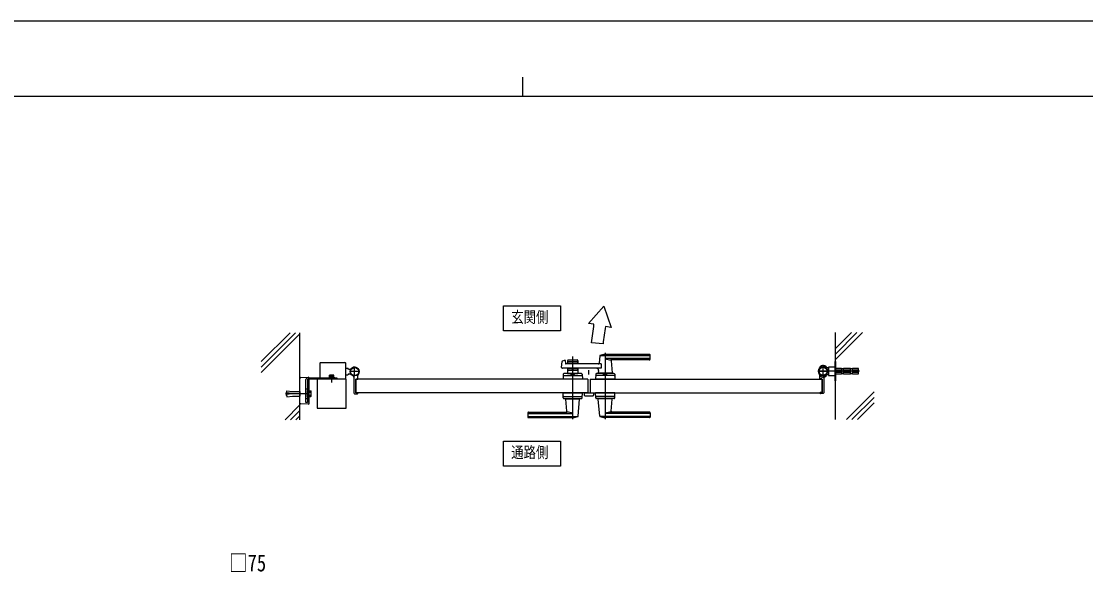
# Model space of a CAD drawing. Units: millimetres, scale not verified. Extents: x -4205 to 4205, y -2970 to 2970.
# Drawn here: x -1301 to 1452, y 1535 to 2970 of the extents above; entities that cross this region are included whole.
import ezdxf
from ezdxf.enums import TextEntityAlignment as Align

# ---------------------------------------------------------------- set-up
doc = ezdxf.new("R2010")
doc.units = ezdxf.units.MM
doc.header["$LTSCALE"] = 20
for name, color, linetype in [('0-2_USER1', 3, 'Continuous'), ('0-3_YKK_12', 2, 'Continuous'), ('0-4_YKK_A1', 4, 'Continuous'), ('0-5_YKK_D', 6, 'Continuous'), ('0-6_YKK_ZWAK', 7, 'Continuous')]:
    doc.layers.add(name, color=color, linetype=linetype)
doc.styles.add('ＭＳ ゴシック', font='')
doc.styles.get('ＭＳ ゴシック').set_extended_font_data('MS Gothic')

msp = doc.modelspace()

# ---------------------------------------------------------------- linework, layer by layer
at = {"layer": '0-2_USER1'}
for points in [[(-53.81, 2168.5), (-53.81, 2233.5), (93.85, 2233.5), (93.85, 2168.5)], [(-53.81, 1818.5), (-53.81, 1883.5), (93.85, 1883.5), (93.85, 1818.5)]]:
    msp.add_lwpolyline(points, close=True, dxfattribs=at)
at = {"layer": '0-3_YKK_12'}
msp.add_line((167.02, 2056), (167.02, 2067.32), dxfattribs=at)
at = {"layer": '0-4_YKK_A1'}
for p, q in [((205.87, 2232.73), (165.65, 2188.21)), ((205.87, 2232.73), (224.73, 2177.8)), ((179.99, 2185.69), (165.65, 2188.21)), ((224.73, 2177.8), (209.96, 2180.4)), ((-680.48, 2089.14), (-606.13, 2163.5)), ((-680.48, 2075), (-591.98, 2163.5)), ((-680.48, 2060.86), (-580.48, 2160.86)), ((-580.48, 1938.5), (-580.48, 2163.5)), ((804.52, 1939.2), (804.52, 2164.2)), ((804.52, 2122.8), (845.92, 2164.2)), ((804.52, 2108.66), (860.06, 2164.2)), ((804.52, 2094.52), (874.2, 2164.2)), ((203.52, 2134.82), (173.69, 2138)), ((98.92, 2091.35), (104.34, 2092.7)), ((113.52, 2093.5), (136.52, 2093.5)), ((125.02, 1940.5), (125.02, 2102.06)), ((194.97, 2103.89), (193.27, 2084.81)), ((324.02, 2104.48), (195.23, 2104.48)), ((209.02, 2111.5), (209.02, 1940.5)), ((324.02, 2107.5), (209.02, 2107.5)), ((324.02, 2096.83), (209.02, 2096.83)), ((323.02, 2093.5), (224, 2093.5)), ((325.02, 2095.5), (325.02, 2106.5)), ((-528.98, 2085), (-528.98, 2043.5)), ((-526.98, 2087), (-463.98, 2087)), ((-461.98, 2043.5), (-461.98, 2085)), ((-461.98, 2072), (-456.98, 2072)), ((-454.48, 2069.5), (-456.98, 2072)), ((-454.48, 2069.5), (-448.79, 2069.5)), ((-438.98, 2050.5), (-438.98, 2076.5)), ((96.19, 2074.16), (97.41, 2089.57)), ((105.58, 2091.78), (105.97, 2083.95)), ((198.58, 2083), (106.97, 2083)), ((111.52, 2091.5), (111.52, 2083)), ((138.52, 2088.5), (111.52, 2088.5)), ((111.52, 2072), (111.52, 2058.5)), ((138.52, 2066.5), (111.52, 2066.5)), ((122.6, 2084.5), (113.52, 2084.5)), ((122.6, 2070.5), (113.52, 2070.5)), ((124.66, 2086.15), (123.31, 2084.79)), ((124.66, 2068.85), (123.31, 2070.21)), ((125.37, 2086.15), (126.72, 2084.79)), ((125.37, 2068.85), (126.72, 2070.21)), ((136.52, 2084.5), (127.43, 2084.5)), ((136.52, 2070.5), (127.43, 2070.5)), ((138.52, 2091.5), (138.52, 2083)), ((138.52, 2072), (138.52, 2058.5)), ((191.65, 2066.55), (191.05, 2059.82)), ((224.19, 2091.31), (226.99, 2059.82)), ((761.52, 2060.2), (761.52, 2068.2)), ((772.52, 2047.2), (772.52, 2081.2)), ((772.52, 2051.2), (772.52, 2077.2)), ((783.52, 2060.2), (783.52, 2068.2)), ((786.52, 2073.2), (784.01, 2073.2)), ((820.52, 2070.95), (804.52, 2070.95)), ((820.52, 2066.75), (804.52, 2066.75)), ((820.52, 2070.95), (820.52, 2057.45)), ((825.52, 2070.2), (820.52, 2070.2)), ((825.52, 2057.45), (825.52, 2070.95)), ((843.52, 2070.95), (825.52, 2070.95)), ((843.52, 2066.75), (825.52, 2066.75)), ((843.52, 2057.45), (843.52, 2070.95)), ((848.52, 2070.2), (843.52, 2070.2)), ((848.52, 2057.45), (848.52, 2070.95)), ((864.52, 2066.75), (848.52, 2066.75)), ((-580.48, 1981.88), (-580.48, 2045.61)), ((-578.6, 2047.61), (-558.01, 2048.87)), ((-564.98, 1983.5), (-564.98, 2042.5)), ((-557.48, 2048.37), (-557.48, 2046.87)), ((-557.48, 2046.87), (-557.48, 1980.62)), ((-519.98, 2043.5), (-519.98, 2047.5)), ((-492.23, 2049.1), (-504.73, 2049.1)), ((-504.73, 2049.1), (-504.73, 2047.5)), ((-492.23, 2047.5), (-504.73, 2047.5)), ((-503.48, 2054.3), (-504.25, 2053.85)), ((-504.06, 2049.1), (-504.06, 2050.3)), ((-503.48, 2054.3), (-493.48, 2054.3)), ((-501.37, 2050.3), (-501.37, 2053.85)), ((-498.48, 2055.81), (-498.48, 2034.87)), ((-498.48, 2043.5), (-498.48, 2047.5)), ((-495.59, 2050.3), (-495.59, 2053.85)), ((-494.98, 2043.5), (-494.98, 2047.5)), ((-493.48, 2054.3), (-492.71, 2053.85)), ((-492.91, 2049.1), (-492.91, 2050.3)), ((-492.71, 2050.3), (-492.71, 2053.85)), ((-492.23, 2049.1), (-492.23, 2047.5)), ((-461.98, 2055), (-456.98, 2055)), ((-454.48, 2057.5), (-456.98, 2055)), ((-454.48, 2057.5), (-448.79, 2057.5)), ((-425.98, 2063.5), (-451.98, 2063.5)), ((-440.98, 2048.56), (-440.98, 2008)), ((164.02, 2043.5), (-435.98, 2043.5)), ((-435.68, 2043.8), (-431.48, 2043.8)), ((-430.98, 2044.3), (-430.98, 2053.34)), ((100.46, 2056.57), (100.02, 2043.5)), ((150.02, 2043.5), (100.02, 2043.5)), ((102.29, 2053.5), (147.75, 2053.5)), ((147.59, 2058.5), (102.45, 2058.5)), ((111.52, 2058.5), (138.52, 2058.5)), ((120.52, 2055.7), (120.52, 2058.5)), ((120.52, 2055.7), (129.52, 2055.7)), ((149.58, 2056.57), (150.02, 2043.5)), ((184.46, 2056.57), (184.02, 2043.5)), ((234.02, 2043.5), (184.02, 2043.5)), ((231.75, 2053.5), (186.29, 2053.5)), ((231.59, 2058.5), (186.45, 2058.5)), ((227.02, 2059.49), (191.02, 2059.49)), ((191.02, 2058.5), (191.02, 2059.49)), ((226.69, 2059.49), (191.35, 2059.49)), ((194.02, 2059.49), (191.85, 2059.49)), ((204.27, 2043.5), (213.77, 2043.5)), ((204.52, 2055.7), (204.52, 2058.5)), ((226.69, 2059.49), (224.02, 2059.49)), ((227.02, 2058.5), (227.02, 2059.49)), ((233.58, 2056.57), (234.02, 2043.5)), ((759.52, 2064.2), (785.52, 2064.2)), ((866.52, 2064.2), (759.52, 2064.2)), ((764.52, 2045), (764.52, 2054.04)), ((769.22, 2044.5), (765.02, 2044.5)), ((769.52, 2044.2), (769.52, 2009.2)), ((774.52, 2049.26), (774.52, 2008.7)), ((786.52, 2055.2), (784.01, 2055.2)), ((804.52, 2061.65), (820.52, 2061.65)), ((804.52, 2057.45), (820.52, 2057.45)), ((820.52, 2058.2), (825.52, 2058.2)), ((825.52, 2061.65), (843.52, 2061.65)), ((825.52, 2057.45), (843.52, 2057.45)), ((843.52, 2058.2), (848.52, 2058.2)), ((848.52, 2061.65), (864.52, 2061.65)), ((848.52, 2057.45), (864.52, 2057.45)), ((-615.48, 2010.5), (-615.98, 2010)), ((-615.98, 2010), (-615.98, 2002)), ((-615.48, 2010.5), (-615.48, 2001.5)), ((-615.48, 2010.5), (-615.11, 2010.46)), ((-615.37, 2008.31), (-614.77, 2013.25)), ((-614.87, 2008.25), (-614.21, 2013.69)), ((-614.77, 2013.25), (-614.21, 2013.69)), ((-580.98, 2012), (-580.98, 2000)), ((-580.48, 2011.5), (-580.98, 2012)), ((-580.48, 2000.5), (-580.48, 2011.5)), ((-564.98, 2018.5), (-560.98, 2018.5)), ((-557.38, 2013.51), (-552.46, 2013.51)), ((-551.88, 2012.5), (-552.46, 2013.51)), ((-551.88, 1999.5), (-551.88, 2012.5)), ((833.05, 1939.2), (904.52, 2010.67)), ((-565.38, 2006), (-617.79, 2006)), ((-615.98, 2002), (-615.48, 2001.5)), ((-615.48, 2001.5), (-615.11, 2001.54)), ((-600.48, 2006.5), (-615.37, 2008.31)), ((-600.48, 2005.5), (-615.37, 2003.69)), ((-615.37, 2003.69), (-614.77, 1998.75)), ((-614.87, 2003.75), (-614.21, 1998.31)), ((-614.77, 1998.75), (-614.21, 1998.31)), ((-614.21, 1998.29), (-600.15, 2000)), ((-600.48, 2005.5), (-600.48, 2006.5)), ((-600.15, 2000), (-580.98, 2000)), ((-580.48, 2000.5), (-580.98, 2000)), ((-560.98, 2006), (-564.98, 2006)), ((-564.98, 1993.5), (-560.98, 1993.5)), ((-557.38, 1998.75), (-559.38, 1998.75)), ((-557.38, 2009.75), (-552.46, 2009.75)), ((-557.38, 2002.25), (-552.46, 2002.25)), ((-551.88, 1999.5), (-552.46, 1998.49)), ((-438.98, 2006), (-431.98, 2006)), ((-435.68, 2008.2), (-431.48, 2008.2)), ((-430.98, 2007.7), (-430.98, 2007)), ((100.46, 1995.43), (100.02, 2008.5)), ((100.02, 2008.5), (150.02, 2008.5)), ((102.29, 1998.5), (147.75, 1998.5)), ((102.45, 1993.5), (147.59, 1993.5)), ((107.02, 1993.5), (107.02, 1992.5)), ((107.02, 1992.5), (143.02, 1992.5)), ((109.85, 1960.68), (107.04, 1992.17)), ((139.07, 1948.1), (142.99, 1992.17)), ((143.02, 1993.5), (143.02, 1992.5)), ((149.58, 1995.43), (150.02, 2008.5)), ((155.02, 2008.5), (155.02, 2002)), ((155.02, 2008.5), (179.02, 2008.5)), ((156.02, 2001), (178.02, 2001)), ((179.02, 2008.5), (179.02, 2002)), ((184.46, 1995.43), (184.02, 2008.5)), ((234.02, 2008.5), (184.02, 2008.5)), ((231.75, 1998.5), (186.29, 1998.5)), ((231.59, 1993.5), (186.45, 1993.5)), ((191.02, 1993.5), (191.02, 1992.5)), ((227.02, 1992.5), (191.02, 1992.5)), ((194.97, 1948.1), (191.05, 1992.17)), ((224.19, 1960.68), (227, 1992.17)), ((227.02, 1993.5), (227.02, 1992.5)), ((233.58, 1995.43), (234.02, 2008.5)), ((764.52, 2008.4), (764.52, 2007.7)), ((769.22, 2008.9), (765.02, 2008.9)), ((772.52, 2006.7), (765.52, 2006.7)), ((847.19, 1939.2), (904.52, 1996.53)), ((861.33, 1939.2), (904.52, 1982.39)), ((-618.99, 1938.5), (-580.48, 1977.01)), ((-604.85, 1938.5), (-580.48, 1962.87)), ((-558.01, 1978.62), (-578.6, 1979.88)), ((-557.48, 1980.62), (-557.48, 1979.12)), ((9.02, 1956.5), (9.02, 1945.5)), ((10.02, 1955.17), (125.02, 1955.17)), ((11.02, 1958.5), (110.04, 1958.5)), ((324.02, 1955.17), (209.02, 1955.17)), ((323.02, 1958.5), (224, 1958.5)), ((325.02, 1956.5), (325.02, 1945.5)), ((-590.71, 1938.5), (-580.48, 1948.73)), ((10.02, 1947.52), (138.81, 1947.52)), ((10.02, 1944.5), (125.02, 1944.5)), ((324.02, 1947.52), (195.23, 1947.52)), ((324.02, 1944.5), (209.02, 1944.5))]:
    msp.add_line(p, q, dxfattribs=at)
for points in [[(198.58, 2083), (198.58, 2072), (98.19, 2072)], [(864.52, 2057.45), (864.52, 2070.95), (848.52, 2070.95)], [(-560.98, 2042.5), (-560.98, 1983.5), (-564.98, 1983.5)], [(-559.98, 2047.5), (-484.98, 2047.5), (-484.98, 2043.5), (-559.98, 2043.5)], [(-492.71, 2050.3), (-504.25, 2050.3), (-504.25, 2053.85)], [(-501.53, 2054.3), (-500.38, 2051.94), (-498.48, 2050.93)], [(-495.43, 2054.3), (-496.58, 2051.94), (-498.48, 2050.93)], [(164.02, 2043.5), (164.02, 2008.5), (-435.98, 2008.5)], [(-435.98, 2008.5), (-435.98, 2043.5), (-435.98, 2008.5)], [(120.52, 2055.7), (129.52, 2055.7), (129.52, 2058.5)], [(170.02, 2043.5), (170.02, 2008.5), (770.02, 2008.5)], [(170.02, 2043.5), (770.02, 2043.5), (770.02, 2008.5)], [(204.52, 2055.7), (213.52, 2055.7), (213.52, 2058.5)], [(-614.21, 2013.71), (-600.15, 2012), (-580.98, 2012)], [(-559.38, 2013.25), (-557.38, 2013.25), (-557.38, 1998.75)], [(-557.38, 2013.51), (-557.38, 1998.49), (-552.46, 1998.49)]]:
    msp.add_lwpolyline(points, dxfattribs=at)
for points in [[(803.52, 2053.2), (803.52, 2075.2), (786.52, 2075.2), (786.52, 2053.2)], [(804.52, 2039.2), (803.52, 2039.2), (803.52, 2089.2), (804.52, 2089.2)], [(-535.98, 1968.5), (-460.98, 1968.5), (-460.98, 2043.5), (-535.98, 2043.5)], [(-560.98, 1997.5), (-560.98, 2014.5), (-559.38, 2014.5), (-559.38, 1997.5)]]:
    msp.add_lwpolyline(points, close=True, dxfattribs=at)
for centre, radius in [((-438.98, 2063.5), 11.5), ((-438.98, 2063.5), 10.35), ((772.52, 2064.2), 11.5), ((772.52, 2064.2), 10.35)]:
    msp.add_circle(centre, radius, dxfattribs=at)
for centre, radius, start, end in [((-7821.1, 3217.58), 8067.36, 352.30953, 352.65116), ((873.02, 2063.5), 673.28, 170.00114, 173.91932), ((104.58, 2091.73), 1, 2.86241, 104.03624), ((113.52, 2091.5), 2, 90, 180), ((136.52, 2091.5), 2, 0, 90), ((195.96, 2103.81), 1, 113.30607, 174.91858), ((209.02, 2073.5), 34, 90, 113.30607), ((222.81, 2123.48), 30, 242.63879, 272.27092), ((226.18, 2091.5), 2, 90, 185.08142), ((323.02, 2095.5), 2, 270, 0), ((324.02, 2106.5), 1, 0, 90), ((324.02, 2103.48), 1, 0, 90), ((324.02, 2097.83), 1, 270, 0), ((-526.98, 2085), 2, 90, 180), ((-463.98, 2085), 2, 360, 90), ((-438.98, 2063.5), 11.5, 321.98772, 244.89722), ((98.19, 2074), 2, 175.49449, 270), ((99.4, 2089.41), 2, 104.03624, 175.49449), ((106.97, 2084), 1, 182.86241, 270), ((113.52, 2086.5), 2, 180, 270), ((113.52, 2068.5), 2, 90, 180), ((122.6, 2085.5), 1, 270, 315), ((122.6, 2069.5), 1, 45, 90), ((125.02, 2085.79), 0.5, 45, 135), ((125.02, 2069.21), 0.5, 225, 315), ((127.43, 2085.5), 1, 225, 270), ((127.43, 2069.5), 1, 90, 135), ((136.52, 2086.5), 2, 270, 0), ((136.52, 2068.5), 2, 0, 90), ((186.67, 2066.99), 5, 354.91858, 90), ((191.28, 2084.99), 2, 270, 354.91858), ((772.52, 2064.2), 11.5, 295.10278, 218.01228), ((772.52, 2068.2), 11, 0, 180), ((784.01, 2076.2), 3, 214.8499, 270), ((-578.48, 2045.61), 2, 93.5, 180), ((-559.98, 2042.5), 5, 90, 180), ((-559.98, 2042.5), 1, 90, 180), ((-557.98, 2048.37), 0.5, 0, 93.5), ((-502.81, 2051.74), 2.56, 55.61575, 124.38425), ((-498.48, 2044.75), 9.55, 72.41205, 107.58795), ((-494.15, 2051.74), 2.56, 55.61575, 124.38425), ((-445.98, 2048.56), 5, 0.00002, 64.89722), ((-435.68, 2043.5), 0.3, 90, 180), ((-431.48, 2044.3), 0.5, 270, 0), ((-425.98, 2053.34), 5, 141.98772, 180), ((102.29, 2051.5), 2, 90, 178.09085), ((102.45, 2056.5), 2, 90, 178.09085), ((125.02, 2046.09), 10.61, 64.90378, 115.09622), ((147.59, 2056.5), 2, 1.90915, 90), ((147.75, 2051.5), 2, 1.90915, 90), ((186.29, 2051.5), 2, 90, 178.09085), ((186.45, 2056.5), 2, 90, 178.09085), ((191.35, 2059.79), 0.3, 174.91858, 270), ((209.02, 2046.09), 10.61, 64.90378, 115.09622), ((226.69, 2059.79), 0.3, 270, 5.08142), ((231.59, 2056.5), 2, 1.90915, 90), ((231.75, 2051.5), 2, 1.90915, 90), ((772.52, 2060.2), 11, 180, 0), ((759.52, 2054.04), 5, 0, 38.01228), ((765.02, 2045), 0.5, 180, 270), ((769.22, 2044.2), 0.3, 0, 90), ((779.52, 2049.26), 5, 115.10278, 179.99998), ((784.01, 2052.2), 3, 90, 145.1501), ((-555.2, 2011.63), 3.32, 325.61575, 34.38425), ((-564.3, 2006), 12.42, 342.41205, 17.58795), ((-555.2, 2000.37), 3.32, 325.61575, 34.38425), ((-438.98, 2008), 2, 180, 270), ((-435.68, 2008.5), 0.3, 180, 270), ((-431.98, 2007), 1, 270, 0), ((-431.48, 2007.7), 0.5, 0, 90), ((102.29, 2000.5), 2, 181.90915, 270), ((102.45, 1995.5), 2, 181.90915, 270), ((107.34, 1992.2), 0.3, 90, 185.08142), ((142.69, 1992.2), 0.3, 354.91858, 90), ((147.59, 1995.5), 2, 270, 358.09085), ((147.75, 2000.5), 2, 270, 358.09085), ((156.02, 2002), 1, 180, 270), ((178.02, 2002), 1, 270, 360), ((186.29, 2000.5), 2, 181.90915, 270), ((186.45, 1995.5), 2, 181.90915, 270), ((191.35, 1992.2), 0.3, 90, 185.08142), ((226.7, 1992.2), 0.3, 354.91858, 90), ((231.59, 1995.5), 2, 270, 358.09085), ((231.75, 2000.5), 2, 270, 358.09085), ((765.02, 2008.4), 0.5, 90, 180), ((765.52, 2007.7), 1, 180, 270), ((769.22, 2009.2), 0.3, 270, 0), ((772.52, 2008.7), 2, 270, 0), ((-578.48, 1981.88), 2, 180, 266.5), ((-557.98, 1979.12), 0.5, 266.5, 0), ((11.02, 1956.5), 2, 90, 180), ((10.02, 1954.17), 1, 90, 180), ((107.85, 1960.5), 2, 270, 5.08142), ((111.23, 1928.52), 30, 62.63879, 92.27092), ((222.81, 1928.52), 30, 87.72908, 117.36121), ((226.19, 1960.5), 2, 174.91858, 270), ((323.02, 1956.5), 2, 0, 90), ((324.02, 1954.17), 1, 0, 90), ((10.02, 1948.52), 1, 180, 270), ((10.02, 1945.5), 1, 180, 270), ((125.02, 1978.5), 34, 270, 293.30607), ((138.07, 1948.19), 1, 293.30607, 354.91858), ((195.97, 1948.19), 1, 185.08142, 246.69393), ((209.02, 1978.5), 34, 246.69393, 270), ((324.02, 1948.52), 1, 270, 0), ((324.02, 1945.5), 1, 270, 0)]:
    msp.add_arc(centre, radius, start, end, dxfattribs=at)
at = {"layer": '0-6_YKK_ZWAK'}
for p, q in [((-4.98, 2825), (-4.98, 2775)), ((3895.02, 2775), (-3904.98, 2775))]:
    msp.add_line(p, q, dxfattribs=at)
msp.add_lwpolyline([(-4205, -2970), (4205, -2970), (4205, 2970), (-4205, 2970)], close=True, dxfattribs=at)

# ---------------------------------------------------------------- texts
at = {"layer": '0-2_USER1', "style": 'ＭＳ ゴシック', "width": 0.8}
for s, p in [('玄関側', (-34, 2181)), ('通路側', (-34, 1831))]:
    msp.add_text(s, height=29.33, dxfattribs=at).set_placement(p, align=Align.BOTTOM_LEFT)
at = {"layer": '0-5_YKK_D', "style": 'ＭＳ ゴシック', "width": 0.8}
msp.add_text('□75', height=43.99, dxfattribs=at).set_placement((-763.81, 1533), align=Align.BOTTOM_LEFT)

doc.saveas('drawing.dxf')
